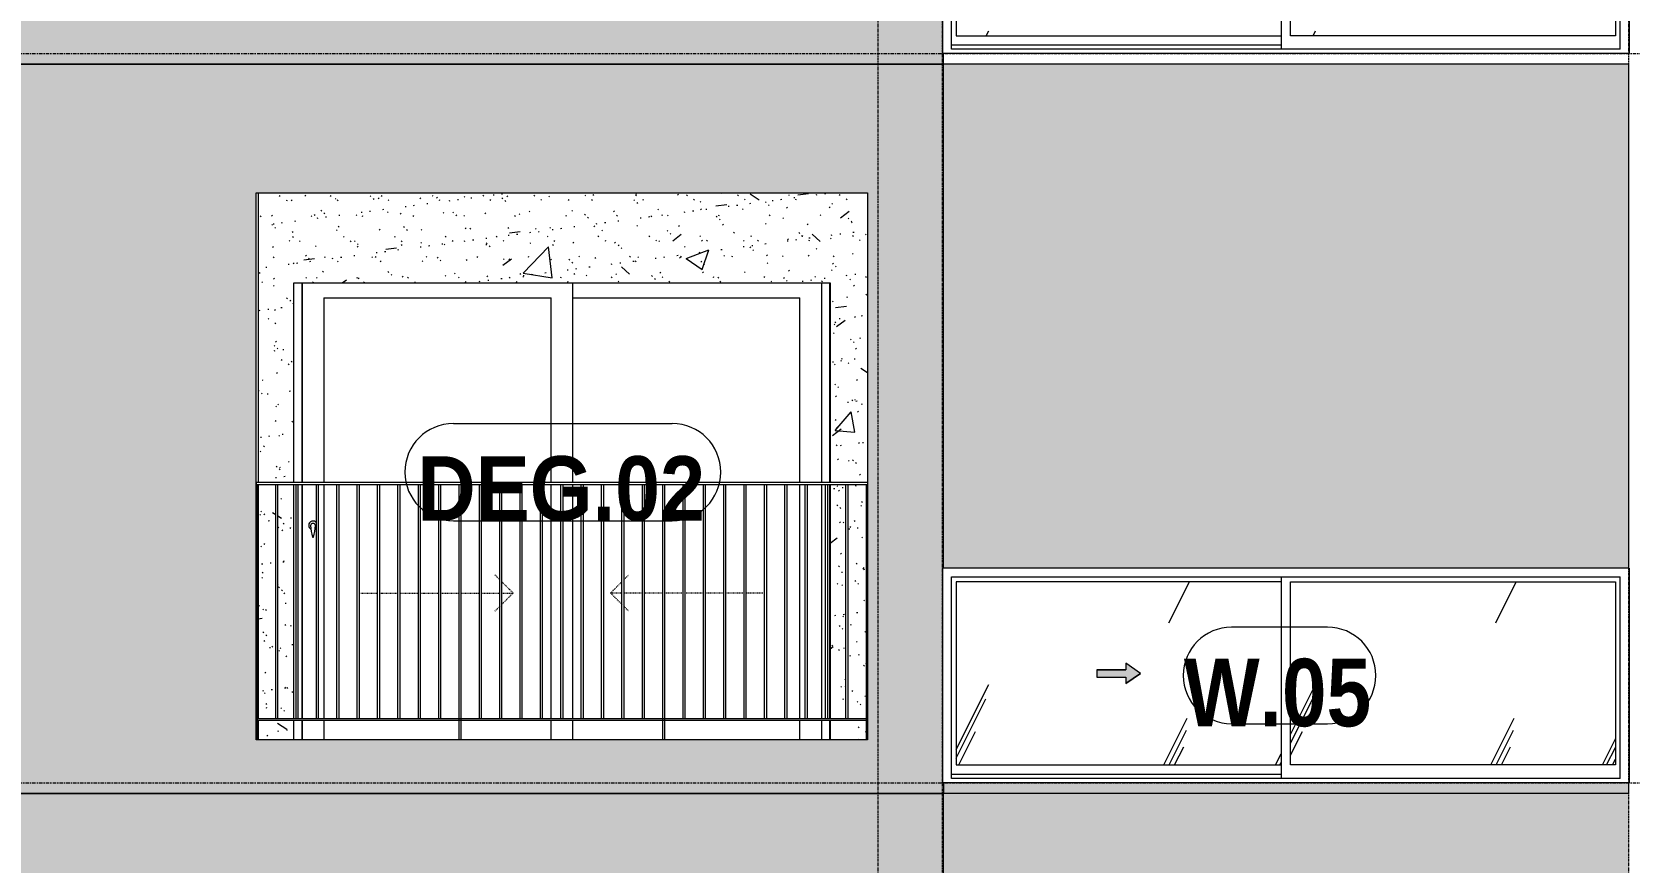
# Model space of a CAD drawing. Header units: millimetres. Extents: x 9199 to 175431, y -4466 to 35300.
# Drawn here: x 29592 to 37037, y 15430 to 19300 of the extents above; entities that cross this region are included whole.
import ezdxf

# ---------------------------------------------------------------- set-up
doc = ezdxf.new("R2010")
doc.units = ezdxf.units.MM
for name, pattern in [('1 NÉT CALL OUT', [6, 3, -3]), ('Centre', [31.75, 6.35, -4.7625, 15.875, -4.7625]), ('Dash', [6, 3, -3]), ('Grid Line', [22.225, 12.7, -3.175, 3.175, -3.175])]:
    doc.linetypes.add(name, pattern=pattern)
for name, color, linetype, lineweight in [('0-1', 7, 'Continuous', 5), ('A-DETL-GENF', 92, 'Continuous', 9), ('A-DETL-GENF-1', 92, '1 NÉT CALL OUT', 9), ('A-DOOR', 31, 'Continuous', 9), ('A-DOOR-FRAM', 31, 'Continuous', 9), ('A-DOOR-HDLN', 31, 'Dash', 18), ('A-DOOR-IDEN', 31, 'Continuous', 9), ('A-FLOR-HRAL', 11, 'Continuous', 9), ('A-FLOR-LEVL-2', 51, 'Centre', 9), ('A-GLAZ', 151, 'Continuous', 9), ('A-GLAZ-3', 7, '1 NÉT CALL OUT', 9), ('A-GLAZ-IDEN', 152, 'Continuous', 9), ('A-WALL', 113, 'Continuous', 9), ('A-WALL-PATT-1', 9, 'Continuous', 9), ('A-WALL-PATT-2', 111, 'Continuous', 5), ('I-WALL', 2, 'Continuous', 9), ('I-WALL-1', 7, 'Continuous', 9), ('S-GRID-1', 1, 'Grid Line', 9)]:
    doc.layers.add(name, color=color, linetype=linetype, lineweight=lineweight)
doc.styles.add('Arial_B_1', font='arialbd.ttf', dxfattribs={"width": 0.85, "height": 315})
doc.styles.add('Arial_B_2', font='arialbd.ttf', dxfattribs={"width": 0.9, "height": 300})
pattern_1 = [(63.435, (53179.2, 1304.34), (-0.001, 1524.001), [532.46, -2875.304]), (63.435, (51655.2, 1304.34), (-0.001, 1524.001), [532.46, -2875.304]), (63.435, (53908.74, 1598.8), (-0.001, 1524.001), [532.46, -2875.304]), (63.435, (52384.74, 1598.8), (-0.001, 1524.001), [532.46, -2875.304]), (63.435, (53798.3, 1494.84), (-0.001, 1524.001), [532.46, -2875.304]), (63.435, (52274.3, 1494.84), (-0.001, 1524.001), [532.46, -2875.304]), (63.435, (53685.8, 2090.1), (-0.001, 1524.001), [258.8, -3148.965]), (63.435, (52161.8, 2090.1), (-0.001, 1524.001), [258.8, -3148.965]), (63.435, (53612.15, 1997.95), (-0.001, 1524.001), [532.46, -2875.304]), (63.435, (52088.15, 1997.95), (-0.001, 1524.001), [532.46, -2875.304]), (63.435, (53625.14, 2064.1), (-0.001, 1524.001), [532.46, -2875.304]), (63.435, (52101.14, 2064.1), (-0.001, 1524.001), [532.46, -2875.304]), (63.435, (53010.3, 1773.94), (-0.001, 1524.001), [532.46, -2875.304]), (63.435, (51486.3, 1773.94), (-0.001, 1524.001), [532.46, -2875.3]), (63.435, (53023.3, 1851.9), (-0.001, 1524.001), [532.46, -2875.304]), (63.435, (51499.3, 1851.9), (-0.001, 1524.001), [532.46, -2875.3]), (63.435, (53026.8, 1908.1), (-0.001, 1524.001), [532.46, -2875.304]), (63.435, (51502.8, 1908.1), (-0.001, 1524.001), [532.46, -2875.3])]

# ---------------------------------------------------------------- blocks, each defined once
blk = doc.blocks.new('NCV_TKTC_TANG 5_rvt-1-TKCS_MẶT ĐỨNG HƯỚNG ĐÔNG')
at = {"layer": 'A-WALL-PATT-1'}
h = blk.add_hatch(dxfattribs=at)
h.set_pattern_fill('FP_2', color=256, style=0, pattern_type=2)
h.set_pattern_definition([(50, (51388.9, 1200), (1093.104, -95.634), [114.3, -1257.3]), (355, (51388.9, 1200), (-211.457, 1146.34), [91.44, -1005.84]), (100.451, (51480, 1192), (881.656, 1050.7), [97.14, -1068.54]), (46.184, (51389, 1504.8), (1626.475, -252.26), [171.45, -1885.95]), (96.636, (51524.5, 1483.8), (1424.42, 1484.57), [145.71, -1602.81]), (351.184, (51389, 1504.8), (1424.43, 1484.55), [137.16, -1508.76]), (21, (51541.3, 1428.6), (909.686, -613.59), [114.3, -1257.3]), (326, (51541.3, 1428.6), (370.81, 1105.13), [91.44, -1005.84]), (71.451, (51617.1, 1377.5), (1280.503, 491.528), [97.14, -1068.54]), (37.5, (51388.93, 1200), (18.5313, 507.33), [50.292, -943.356, 50.292, -970.788, -1009.65]), (37.5, (51388.93, 1200), (18.5313, 507.33), [-2014.728, 50.292, -959.358]), (7.5, (51388.93, 1200), (400.918, 601.084), [50.292, -531.876, 50.292, -920.496, -384.81]), (7.5, (51388.93, 1200), (400.918, 601.084), [-1552.956, 50.292, -334.518]), (327.5, (51049.1, 1200), (813.545, -34.374), [50.292, -330.708, 50.292, -1138.428, -1577.34]), (327.5, (51049.1, 1200), (813.545, -34.374), [-1569.72, 50.292, -1527.048]), (317.5, (50896.7, 1200), (888.775, 152.56), [50.292, -445.008, 50.292, -739.14, -1120.14]), (317.5, (50896.7, 1200), (888.775, 152.56), [-1284.732, 50.292, -1069.848])])
h.paths.add_polyline_path([(33481.9, 16000), (33481.9, 16090), (33313.1, 16090), (33313.1, 16000)])
h.paths.add_polyline_path([(30813.1, 16000), (30813.1, 16090), (30646.9, 16090), (30646.9, 16000), (30657.9, 16000)])
h.paths.add_polyline_path([(30646.9, 16100), (30728.9, 16100), (30728.9, 17190), (30646.9, 17190), (30646.9, 16803.4)])
h.paths.add_polyline_path([(33313.1, 16100), (33387, 16100), (33387, 17190), (33313.1, 17190), (33313.1, 16122.4)])
h.paths.add_polyline_path([(33397, 16100), (33481.9, 16100), (33481.9, 17190), (33397, 17190), (33397, 16262.4)])
h.paths.add_polyline_path([(30738.9, 16100), (30813.1, 16100), (30813.1, 17190), (30738.9, 17190), (30738.9, 16126.9)])
h.paths.add_polyline_path([(30646.9, 17200), (30813.1, 17200), (30813.1, 18130), (33313.1, 18130), (33313.1, 17200), (33486.9, 17200), (33486.9, 18550), (30646.9, 18550), (30646.9, 17344.4)])
h = blk.add_hatch(dxfattribs=at)
h.set_pattern_fill('FP_3', color=256, style=0, pattern_type=2)
h.set_pattern_definition([(37.5, (51388.93, 1200), (-4.79953, 146.8239), [5.029, -110.795, 5.029, -124.511, -123.825]), (37.5, (51388.93, 1200), (-4.79953, 146.8239), [-245.364, 5.029, -118.796]), (7.5, (51388.93, 1200), (134.8574, 215.0472), [5.029, -57.455, 5.029, -99.365, -40.005]), (7.5, (51388.93, 1200), (134.8574, 215.0472), [-166.878, 5.029, -34.976]), (327.5, (51295.21, 1200), (237.29776, 0.4316), [5.029, -33.071, 5.029, -132.131, -179.07]), (327.5, (51295.21, 1200), (237.29776, 0.4316), [-175.26, 5.029, -174.041]), (317.5, (51295.2, 1200), (229.067, 66.8792), [5.029, -14.021, 5.029, -84.887, -102.87]), (317.5, (51295.2, 1200), (229.067, 66.8792), [-108.966, 5.029, -97.841])])
h.paths.add_polyline_path([(33481.9, 16000), (33481.9, 16090), (33313.1, 16090), (33313.1, 16000)])
h.paths.add_polyline_path([(30813.1, 16000), (30813.1, 16090), (30646.9, 16090), (30646.9, 16000), (30657.9, 16000)])
h.paths.add_polyline_path([(30646.9, 16100), (30728.9, 16100), (30728.9, 17190), (30646.9, 17190), (30646.9, 16803.4)])
h.paths.add_polyline_path([(33313.1, 16100), (33387, 16100), (33387, 17190), (33313.1, 17190), (33313.1, 16122.4)])
h.paths.add_polyline_path([(33397, 16100), (33481.9, 16100), (33481.9, 17190), (33397, 17190), (33397, 16262.4)])
h.paths.add_polyline_path([(30738.9, 16100), (30813.1, 16100), (30813.1, 17190), (30738.9, 17190), (30738.9, 16126.9)])
h.paths.add_polyline_path([(30646.9, 17200), (30813.1, 17200), (30813.1, 18130), (33313.1, 18130), (33313.1, 17200), (33486.9, 17200), (33486.9, 18550), (30646.9, 18550), (30646.9, 17344.4)])
at = {"layer": 'I-WALL-1'}
for p, q in [((30646.9, 18550), (30646.9, 17200)), ((30813.1, 17200), (30813.1, 18130)), ((30813.1, 18130), (33313.1, 18130)), ((33313.1, 18130), (33313.1, 17200)), ((30646.9, 17190), (30646.9, 16100)), ((30813.1, 16100), (30813.1, 17190)), ((33313.1, 17190), (33313.1, 16100)), ((30646.9, 16090), (30646.9, 16000)), ((30813.1, 16000), (30813.1, 16090)), ((33313.1, 16090), (33313.1, 16000))]:
    blk.add_line(p, q, dxfattribs=at)
blk = doc.blocks.new('1_FAMILY RVT - W01-WxH 1000x3200-3536800-TKCS_MẶT ĐỨNG HƯỚNG ĐÔNG')
at = {"layer": 'A-DETL-GENF-1'}
blk.add_hatch(color=256, dxfattribs=at).paths.add_polyline_path([(34691.9, 16262.1), (34759.6, 16309.5), (34691.9, 16357), (34691.9, 16326.5), (34556.4, 16326.5), (34556.4, 16292.6), (34691.9, 16292.6)])
at = {"layer": 'A-GLAZ'}
h = blk.add_hatch(dxfattribs=at)
h.set_pattern_fill('FP_1', color=256, style=0, pattern_type=2)
h.set_pattern_definition(pattern_1)
h.paths.add_polyline_path([(34561.2, 15882.6), (35415.1, 15882.6), (35415.1, 16736.5), (33900.9, 16736.5), (33900.9, 15882.6), (34556.4, 15882.6)])
h.paths.add_polyline_path([(34691.9, 16262.1), (34691.9, 16292.6), (34556.4, 16292.6), (34556.4, 16326.5), (34691.9, 16326.5), (34691.9, 16357), (34759.6, 16309.5), (34735.4, 16292.6)])
h = blk.add_hatch(dxfattribs=at)
h.set_pattern_fill('FP_1', color=256, style=0, pattern_type=2)
h.set_pattern_definition(pattern_1)
h.paths.add_polyline_path([(36313.5, 15882.6), (36973.9, 15882.6), (36973.9, 16736.5), (35459.6, 16736.5), (35459.6, 15882.6)])
at = {"layer": 'A-DETL-GENF'}
for p, q in [((34556.4, 16326.5), (34556.4, 16292.6)), ((34556.4, 16326.5), (34691.9, 16326.5)), ((34691.9, 16326.5), (34556.4, 16326.5)), ((34556.4, 16326.5), (34556.4, 16292.6)), ((34691.9, 16357), (34691.9, 16326.5)), ((34759.6, 16309.5), (34691.9, 16357)), ((34759.6, 16309.5), (34691.9, 16357)), ((34691.9, 16357), (34691.9, 16326.5)), ((34759.6, 16309.5), (34691.9, 16262.1)), ((34691.9, 16262.1), (34759.6, 16309.5)), ((34556.4, 16292.6), (34691.9, 16292.6)), ((34556.4, 16292.6), (34691.9, 16292.6)), ((34691.9, 16292.6), (34691.9, 16262.1)), ((34691.9, 16292.6), (34691.9, 16262.1))]:
    blk.add_line(p, q, dxfattribs=at)
at = {"layer": 'A-GLAZ'}
for p, q in [((37037.4, 16800), (33837.4, 16800)), ((33837.4, 16800), (33837.4, 15800)), ((33878.3, 16759.1), (36996.4, 16759.1)), ((33878.3, 15819), (33878.3, 16759.1)), ((35415.1, 16759.1), (35415.1, 15819)), ((36996.4, 15819), (36996.4, 16759.1)), ((37037.4, 16800), (37037.4, 15800)), ((33900.9, 16736.5), (33900.9, 15882.6)), ((35415.1, 16736.5), (33900.9, 16736.5)), ((35459.6, 15882.6), (35459.6, 16736.5)), ((35459.6, 16736.5), (36973.9, 16736.5)), ((36973.9, 16736.5), (36973.9, 15882.6)), ((33900.9, 15882.6), (35415.1, 15882.6)), ((36973.9, 15882.6), (35459.6, 15882.6)), ((37037.4, 15800), (33837.4, 15800)), ((35415.1, 15838.1), (33878.3, 15838.1)), ((35415.1, 15838.1), (33878.3, 15838.1)), ((36996.4, 15819), (33878.3, 15819))]:
    blk.add_line(p, q, dxfattribs=at)
blk = doc.blocks.new('Railing - 10mm-1251313-TKCS_MẶT ĐỨNG HƯỚNG ĐÔNG')
at = {"layer": 'A-FLOR-HRAL'}
for p, q in [((70204.4, 2500), (70204.4, 3590)), ((70214.4, 2500), (70214.4, 3590))]:
    blk.add_line(p, q, dxfattribs=at)
blk = doc.blocks.new('Railing - 50 x 10mm-V52-TKCS_MẶT ĐỨNG HƯỚNG ĐÔNG')
at = {"layer": 'A-FLOR-HRAL'}
for p, q in [((71081.4, 6990), (71091.4, 6990)), ((71081.4, 5800), (71081.4, 6990)), ((71091.4, 5800), (71091.4, 6990))]:
    blk.add_line(p, q, dxfattribs=at)
blk = doc.blocks.new('Railing - 50 x 10mm-V57-TKCS_MẶT ĐỨNG HƯỚNG ĐÔNG')
at = {"layer": 'A-FLOR-HRAL'}
for p in [(30637.4, 6990), (30644, 5800)]:
    blk.add_line(p, (30644, 6990), dxfattribs=at)
blk = doc.blocks.new('Railing - 50 x 10mm-V58-TKCS_MẶT ĐỨNG HƯỚNG ĐÔNG')
at = {"layer": 'A-FLOR-HRAL'}
for p, q in [((33481.9, 6990), (33486.9, 6990)), ((33481.9, 5800), (33481.9, 6990))]:
    blk.add_line(p, q, dxfattribs=at)
blk = doc.blocks.new('Railing - Railing-3262939-TKCS_MẶT ĐỨNG HƯỚNG ĐÔNG')
at = {"layer": 'A-FLOR-HRAL'}
for p, q in [((30639, 16090), (30639, 16100)), ((30639, 16100), (33486.9, 16100)), ((33486.9, 16090), (30639, 16090))]:
    blk.add_line(p, q, dxfattribs=at)
for name, p in [('Railing - 50 x 10mm-V57-TKCS_MẶT ĐỨNG HƯỚNG ĐÔNG', (0, 10200)), ('Railing - 10mm-1251313-TKCS_MẶT ĐỨNG HƯỚNG ĐÔNG', (-39475.5, 13600)), ('Railing - 10mm-1251313-TKCS_MẶT ĐỨNG HƯỚNG ĐÔNG', (-39380.5, 13600)), ('Railing - 10mm-1251313-TKCS_MẶT ĐỨNG HƯỚNG ĐÔNG', (-39285.6, 13600)), ('Railing - 10mm-1251313-TKCS_MẶT ĐỨNG HƯỚNG ĐÔNG', (-39190.7, 13600)), ('Railing - 10mm-1251313-TKCS_MẶT ĐỨNG HƯỚNG ĐÔNG', (-39095.7, 13600)), ('Railing - 10mm-1251313-TKCS_MẶT ĐỨNG HƯỚNG ĐÔNG', (-39000.8, 13600)), ('Railing - 10mm-1251313-TKCS_MẶT ĐỨNG HƯỚNG ĐÔNG', (-38905.9, 13600)), ('Railing - 10mm-1251313-TKCS_MẶT ĐỨNG HƯỚNG ĐÔNG', (-38810.9, 13600)), ('Railing - 10mm-1251313-TKCS_MẶT ĐỨNG HƯỚNG ĐÔNG', (-38716, 13600)), ('Railing - 50 x 10mm-V52-TKCS_MẶT ĐỨNG HƯỚNG ĐÔNG', (-39498.1, 10200)), ('Railing - 10mm-1251313-TKCS_MẶT ĐỨNG HƯỚNG ĐÔNG', (-38526.1, 13600)), ('Railing - 10mm-1251313-TKCS_MẶT ĐỨNG HƯỚNG ĐÔNG', (-38431.2, 13600)), ('Railing - 10mm-1251313-TKCS_MẶT ĐỨNG HƯỚNG ĐÔNG', (-38336.3, 13600)), ('Railing - 10mm-1251313-TKCS_MẶT ĐỨNG HƯỚNG ĐÔNG', (-38241.4, 13600)), ('Railing - 10mm-1251313-TKCS_MẶT ĐỨNG HƯỚNG ĐÔNG', (-38146.4, 13600)), ('Railing - 10mm-1251313-TKCS_MẶT ĐỨNG HƯỚNG ĐÔNG', (-38051.5, 13600)), ('Railing - 10mm-1251313-TKCS_MẶT ĐỨNG HƯỚNG ĐÔNG', (-37956.6, 13600)), ('Railing - 10mm-1251313-TKCS_MẶT ĐỨNG HƯỚNG ĐÔNG', (-37861.6, 13600)), ('Railing - 10mm-1251313-TKCS_MẶT ĐỨNG HƯỚNG ĐÔNG', (-37766.7, 13600)), ('Railing - 50 x 10mm-V52-TKCS_MẶT ĐỨNG HƯỚNG ĐÔNG', (-38548.8, 10200)), ('Railing - 10mm-1251313-TKCS_MẶT ĐỨNG HƯỚNG ĐÔNG', (-37576.8, 13600)), ('Railing - 10mm-1251313-TKCS_MẶT ĐỨNG HƯỚNG ĐÔNG', (-37481.9, 13600)), ('Railing - 10mm-1251313-TKCS_MẶT ĐỨNG HƯỚNG ĐÔNG', (-37387, 13600)), ('Railing - 10mm-1251313-TKCS_MẶT ĐỨNG HƯỚNG ĐÔNG', (-37292, 13600)), ('Railing - 10mm-1251313-TKCS_MẶT ĐỨNG HƯỚNG ĐÔNG', (-37197.1, 13600)), ('Railing - 10mm-1251313-TKCS_MẶT ĐỨNG HƯỚNG ĐÔNG', (-37102.2, 13600)), ('Railing - 10mm-1251313-TKCS_MẶT ĐỨNG HƯỚNG ĐÔNG', (-37007.2, 13600)), ('Railing - 10mm-1251313-TKCS_MẶT ĐỨNG HƯỚNG ĐÔNG', (-36912.3, 13600)), ('Railing - 10mm-1251313-TKCS_MẶT ĐỨNG HƯỚNG ĐÔNG', (-36817.4, 13600)), ('Railing - 50 x 10mm-V58-TKCS_MẶT ĐỨNG HƯỚNG ĐÔNG', (0, 10200))]:
    blk.add_blockref(name, p)
blk = doc.blocks.new('Top Rail Type - Top Rail_Internal_-3262942-TKCS_MẶT ĐỨNG HƯỚNG ĐÔNG')
at = {"layer": 'A-FLOR-HRAL'}
for p, q in [((30639, 17190), (30639, 17200)), ((33486.9, 17200), (30639, 17200)), ((30639, 17190), (33486.9, 17190))]:
    blk.add_line(p, q, dxfattribs=at)
blk = doc.blocks.new('DEG_02-DEG_03 - DEG_02-2500x2400mm-CỬA ĐI 02 CÁNH TRƯỢT-V65-TKCS_MẶT ĐỨNG HƯỚNG ĐÔNG')
at = {"layer": 'A-DOOR'}
for p, q in [((30852.4, 7000), (30852.4, 7930)), ((32112.4, 7930), (32112.4, 7000)), ((30952.4, 7860), (32012.4, 7860)), ((30952.4, 7860), (30952.4, 7000)), ((32012.4, 7000), (32012.4, 7860)), ((32112.4, 7860), (33172.4, 7860)), ((33172.4, 7000), (33172.4, 7860)), ((30852.4, 5900), (30852.4, 6990)), ((30952.4, 6990), (30952.4, 5900)), ((32012.4, 5900), (32012.4, 6990)), ((32112.4, 6990), (32112.4, 5900)), ((33172.4, 5900), (33172.4, 6990)), ((30852.4, 5800), (30852.4, 5890)), ((30952.4, 5890), (30952.4, 5800)), ((32012.4, 5800), (32012.4, 5890)), ((32112.4, 5890), (32112.4, 5800)), ((33172.4, 5800), (33172.4, 5890))]:
    blk.add_line(p, q, dxfattribs=at)
at = {"layer": 'A-DOOR', "flags": 128}
blk.add_lwpolyline([(30903.9, 6808.7), (30903.9, 6808.7), (30903.9, 6808.7), (30903.8, 6808.7), (30903.8, 6808.7), (30903.8, 6808.7), (30903.8, 6808.7), (30903.8, 6808.7), (30903.8, 6808.7), (30903.7, 6808.7), (30903.7, 6808.7), (30903.7, 6808.7), (30903.7, 6808.7), (30903.6, 6808.7), (30903.6, 6808.7), (30903.6, 6808.7), (30903.5, 6808.7), (30903.5, 6808.7), (30903.5, 6808.7), (30903.4, 6808.7), (30903.4, 6808.7), (30903.3, 6808.7), (30903.3, 6808.7), (30903.2, 6808.7), (30903.2, 6808.7), (30903.1, 6808.7), (30903.1, 6808.7), (30903, 6808.7), (30903, 6808.7), (30902.9, 6808.7), (30902.9, 6808.7), (30902.8, 6808.7), (30902.7, 6808.7), (30902.7, 6808.7), (30902.6, 6808.7), (30902.6, 6808.7), (30902.5, 6808.7), (30902.4, 6808.7), (30902.4, 6808.7), (30902.3, 6808.7), (30902.3, 6808.7), (30902.2, 6808.7), (30902.1, 6808.7), (30902.1, 6808.7), (30902, 6808.7), (30902, 6808.7), (30901.9, 6808.7), (30901.8, 6808.7), (30901.8, 6808.7), (30901.7, 6808.7), (30901.7, 6808.7), (30901.6, 6808.7), (30901.6, 6808.7), (30901.5, 6808.7), (30901.5, 6808.7), (30901.4, 6808.7), (30901.4, 6808.7), (30901.3, 6808.7), (30901.3, 6808.7), (30901.3, 6808.7), (30901.2, 6808.7), (30901.2, 6808.7), (30901.1, 6808.7), (30901.1, 6808.7), (30901.1, 6808.7), (30901, 6808.7), (30901, 6808.7), (30901, 6808.7), (30901, 6808.7), (30900.9, 6808.7), (30900.9, 6808.7), (30900.9, 6808.7), (30900.9, 6808.7), (30900.9, 6808.7), (30900.9, 6808.7), (30900.9, 6808.7), (30900.9, 6808.7)], dxfattribs=at)
at = {"layer": 'A-DOOR'}
for centre, radius, start, end in [((30902.4, 6800), 20, 34.24794, 180), ((30902.4, 6800), 20, 180, 240), ((30900.9, 6799.2), 9.45, 90, 180), ((31056.2, 6799.2), 164.8, 180, 199.13397), ((30903.9, 6799.2), 9.45, 0, 90), ((30748.6, 6799.2), 164.8, 340.86603, 0), ((30902.4, 6800), 20, 300, 325.75206), ((30902.7, 6746), 2.34, 199.13397, 261.03098), ((30902, 6746), 2.34, 278.96902, 340.86603)]:
    blk.add_arc(centre, radius, start, end, dxfattribs=at)
at = {"layer": 'A-DOOR-FRAM'}
for p, q in [((30852.4, 7930), (30852.4, 7000)), ((33272.4, 7930), (33272.4, 7000)), ((33312.4, 7000), (33312.4, 7930.2)), ((30852.4, 6990), (30852.4, 5900)), ((33272.4, 6990), (33272.4, 5900)), ((33312.4, 5900), (33312.4, 6990)), ((30852.4, 5890), (30852.4, 5800)), ((33272.4, 5890), (33272.4, 5800)), ((33312.4, 5800), (33312.4, 5890))]:
    blk.add_line(p, q, dxfattribs=at)
at = {"layer": 'A-DOOR-HDLN'}
for p, q in [((31773.2, 6546.2), (31750.3, 6569.1)), ((32352.8, 6547.4), (32374.5, 6569.1)), ((31125.1, 6484.2), (31203.6, 6484.2)), ((31213.6, 6484.2), (31298.5, 6484.2)), ((31308.5, 6484.2), (31393.4, 6484.2)), ((31403.4, 6484.2), (31488.4, 6484.2)), ((31498.4, 6484.2), (31583.3, 6484.2)), ((31593.3, 6484.2), (31678.2, 6484.2)), ((31688.2, 6484.2), (31773.2, 6484.2)), ((31835.1, 6484.2), (31783.2, 6536.2)), ((31835.1, 6484.2), (31783.2, 6432.3)), ((31783.2, 6484.2), (31835.1, 6484.2)), ((32289.6, 6484.2), (32342.8, 6537.4)), ((32289.6, 6484.2), (32342.8, 6431.1)), ((32342.8, 6484.2), (32289.6, 6484.2)), ((32437.7, 6484.2), (32352.8, 6484.2)), ((32532.6, 6484.2), (32447.7, 6484.2)), ((32627.6, 6484.2), (32542.6, 6484.2)), ((32722.5, 6484.2), (32637.6, 6484.2)), ((32817.4, 6484.2), (32732.5, 6484.2)), ((32912.3, 6484.2), (32827.4, 6484.2)), ((32999.6, 6484.2), (32922.3, 6484.2)), ((31773.2, 6422.3), (31750.3, 6399.4)), ((32352.8, 6421.1), (32374.5, 6399.4))]:
    blk.add_line(p, q, dxfattribs=at)
blk = doc.blocks.new('1_FAMILY RVT - W01-WxH 1000x3200-V116-TKCS_MẶT ĐỨNG HƯỚNG ĐÔNG')
at = {"layer": 'A-DETL-GENF-1'}
blk.add_hatch(color=256, dxfattribs=at).paths.add_polyline_path([(34691.9, 19662.1), (34759.6, 19709.5), (34691.9, 19757), (34691.9, 19726.5), (34556.4, 19726.5), (34556.4, 19692.6), (34691.9, 19692.6)])
at = {"layer": 'A-GLAZ'}
h = blk.add_hatch(dxfattribs=at)
h.set_pattern_fill('FP_1', color=256, style=0, pattern_type=2)
h.set_pattern_definition(pattern_1)
h.paths.add_polyline_path([(34561.2, 19282.6), (35415.1, 19282.6), (35415.1, 20136.5), (33900.9, 20136.5), (33900.9, 19282.6), (34556.4, 19282.6)])
h.paths.add_polyline_path([(34691.9, 19662.1), (34691.9, 19692.6), (34556.4, 19692.6), (34556.4, 19726.5), (34691.9, 19726.5), (34691.9, 19757), (34759.6, 19709.5), (34735.4, 19692.6)])
h = blk.add_hatch(dxfattribs=at)
h.set_pattern_fill('FP_1', color=256, style=0, pattern_type=2)
h.set_pattern_definition(pattern_1)
h.paths.add_polyline_path([(36315.3, 19282.6), (36973.9, 19282.6), (36973.9, 20136.5), (35459.6, 20136.5), (35459.6, 19282.6), (36313.5, 19282.6)])
at = {"layer": 'A-DETL-GENF'}
for p, q in [((34691.9, 19757), (34691.9, 19726.5)), ((34759.6, 19709.5), (34691.9, 19757)), ((34759.6, 19709.5), (34691.9, 19757)), ((34691.9, 19757), (34691.9, 19726.5)), ((34556.4, 19726.5), (34556.4, 19692.6)), ((34556.4, 19726.5), (34691.9, 19726.5)), ((34691.9, 19726.5), (34556.4, 19726.5)), ((34556.4, 19726.5), (34556.4, 19692.6)), ((34556.4, 19692.6), (34691.9, 19692.6)), ((34556.4, 19692.6), (34691.9, 19692.6)), ((34759.6, 19709.5), (34691.9, 19662.1)), ((34691.9, 19662.1), (34759.6, 19709.5)), ((34691.9, 19692.6), (34691.9, 19662.1)), ((34691.9, 19692.6), (34691.9, 19662.1))]:
    blk.add_line(p, q, dxfattribs=at)
at = {"layer": 'A-GLAZ'}
for p, q in [((37037.4, 20200), (33837.4, 20200)), ((33837.4, 20200), (33837.4, 19200)), ((37037.4, 20200), (37037.4, 19200)), ((33878.3, 20159.1), (36996.4, 20159.1)), ((33878.3, 19219), (33878.3, 20159.1)), ((33900.9, 20136.5), (33900.9, 19282.6)), ((35415.1, 20136.5), (33900.9, 20136.5)), ((35415.1, 20159.1), (35415.1, 19219)), ((35459.6, 19282.6), (35459.6, 20136.5)), ((35459.6, 20136.5), (36973.9, 20136.5)), ((36973.9, 20136.5), (36973.9, 19282.6)), ((36996.4, 19219), (36996.4, 20159.1)), ((35415.1, 19238.1), (33878.3, 19238.1)), ((35415.1, 19238.1), (33878.3, 19238.1)), ((36996.4, 19219), (33878.3, 19219)), ((33900.9, 19282.6), (35415.1, 19282.6)), ((36973.9, 19282.6), (35459.6, 19282.6)), ((37037.4, 19200), (33837.4, 19200))]:
    blk.add_line(p, q, dxfattribs=at)
blk = doc.blocks.new('SSA-WINDOW TAG - 10-2062020-TKCS_MẶT ĐỨNG HƯỚNG ĐÔNG')
at = {"layer": 'A-GLAZ-IDEN'}
for p, q in [((75129.8, 10839.4), (74682.2, 10839.4)), ((74682.2, 10389.4), (75129.8, 10389.4))]:
    blk.add_line(p, q, dxfattribs=at)
for centre, start, end in [((74682.2, 10614.4), 90, 270), ((75129.8, 10614.4), 270, 90)]:
    blk.add_arc(centre, 225, start, end, dxfattribs=at)
blk = doc.blocks.new('STN_Door Tag - STN_Door Tag-1788670-TKCS_MẶT ĐỨNG HƯỚNG ĐÔNG')
at = {"layer": 'A-DOOR-IDEN'}
for p, q in [((34026.9, 2034.3), (35047, 2034.3)), ((34026.9, 1581.5), (35047, 1581.5))]:
    blk.add_line(p, q, dxfattribs=at)
for centre, start, end in [((34026.9, 1807.9), 90, 270), ((35047, 1807.9), 270, 90)]:
    blk.add_arc(centre, 226.4, start, end, dxfattribs=at)

msp = doc.modelspace()

# ---------------------------------------------------------------- hatches: boundary and pattern name
at = {"layer": 'A-WALL-PATT-2'}
h = msp.add_hatch(color=256, dxfattribs=at)
h.paths.add_polyline_path([(27336.9, 19150), (30437.4, 19150), (30437.4, 22550), (27336.9, 22550), (27336.9, 21950), (27326.9, 21950), (27326.9, 19150)])
h.paths.add_polyline_path([(28037.4, 20114.4), (28037.4, 21514.4), (29437.4, 21514.4), (29437.4, 20114.4), (28078.3, 20114.4)])
h = msp.add_hatch(color=256, dxfattribs=at)
h.paths.add_polyline_path([(33841.9, 19150), (33841.9, 19200), (33837.4, 19200), (33837.4, 20200), (33841.9, 20200), (33841.9, 22550), (30437.4, 22550), (30437.4, 19150), (33837.4, 19150)])
h.paths.add_polyline_path([(33140.8, 19400), (30637.4, 19400), (30637.4, 21950), (33486.9, 21950), (33486.9, 19400)])
h = msp.add_hatch(color=256, dxfattribs=at)
h.paths.add_polyline_path([(27336.9, 15750), (30437.4, 15750), (30437.4, 19150), (27336.9, 19150), (27336.9, 18550), (27326.9, 18550), (27326.9, 15750)])
h.paths.add_polyline_path([(29437.4, 16714.4), (28037.4, 16714.4), (28037.4, 18114.4), (29437.4, 18114.4), (29437.4, 16733.5)])
h = msp.add_hatch(color=256, dxfattribs=at)
h.paths.add_polyline_path([(30437.4, 15750), (33841.9, 15750), (33841.9, 15800), (33837.4, 15800), (33837.4, 16800), (33841.9, 16800), (33841.9, 19150), (30437.4, 19150), (30437.4, 16803.4)])
h.paths.add_polyline_path([(30637.4, 16000), (30637.4, 18550), (33486.9, 18550), (33486.9, 16000), (32082.6, 16000)])
h = msp.add_hatch(color=256, dxfattribs=at)
h.paths.add_polyline_path([(36996.4, 15750), (37036.9, 15750), (37036.9, 15800), (33841.9, 15800), (33841.9, 15750), (36315.3, 15750)])
h.paths.add_polyline_path([(37036.9, 16800), (37036.9, 19150), (33841.9, 19150), (33841.9, 16800), (36997.1, 16800)])
h = msp.add_hatch(color=256, dxfattribs=at)
h.paths.add_polyline_path([(27326.9, 12350), (30437.4, 12350), (30437.4, 15750), (27336.9, 15750), (27336.9, 15150), (27326.9, 15150), (27326.9, 12475.3)])
h.paths.add_polyline_path([(28037.4, 13314.4), (28037.4, 14714.4), (29437.4, 14714.4), (29437.4, 13314.4), (28078.3, 13314.4)])
h = msp.add_hatch(color=256, dxfattribs=at)
h.paths.add_polyline_path([(32082.6, 12350), (33841.9, 12350), (33841.9, 12400), (33837.4, 12400), (33837.4, 13400), (33841.9, 13400), (33841.9, 15750), (30437.4, 15750), (30437.4, 12350)])
h.paths.add_polyline_path([(33486.9, 12600), (30637.4, 12600), (30637.4, 15150), (33486.9, 15150), (33486.9, 13359.1)])
h = msp.add_hatch(color=256, dxfattribs=at)
h.paths.add_polyline_path([(36315.3, 12350), (37037.4, 12350), (37037.4, 12400), (33841.9, 12400), (33841.9, 12350), (34199, 12350)])
h.paths.add_polyline_path([(37037.4, 13400), (37037.4, 15750), (33841.9, 15750), (33841.9, 13400), (36996.4, 13400)])

# ---------------------------------------------------------------- linework, layer by layer
at = {"layer": 'A-FLOR-LEVL-2'}
for p, q in [((9199.1, 19200), (84597.8, 19200)), ((9199.1, 15800), (84597.8, 15800))]:
    msp.add_line(p, q, dxfattribs=at)
at = {"layer": 'A-WALL'}
for p, q in [((33841.9, 19150), (27336.9, 19150)), ((27336.9, 19150), (33841.9, 19150)), ((33841.9, 16800), (33841.9, 19200)), ((30637.4, 18550), (33486.9, 18550)), ((30637.4, 16000), (30637.4, 18550)), ((33486.9, 18550), (33486.9, 16000)), ((33486.9, 16000), (30637.4, 16000)), ((27336.9, 15750), (33841.9, 15750)), ((33841.9, 15750), (27336.9, 15750)), ((33841.9, 13400), (33841.9, 15750))]:
    msp.add_line(p, q, dxfattribs=at)
at = {"layer": 'I-WALL'}
for p, q in [((37036.9, 19150), (33841.9, 19150)), ((37036.9, 16800), (37036.9, 19150)), ((33841.9, 15800), (33841.9, 15750)), ((37036.9, 15750), (37036.9, 15800.2)), ((37037.4, 15750), (33841.9, 15750))]:
    msp.add_line(p, q, dxfattribs=at)
at = {"layer": 'S-GRID-1'}
for p, q in [((33536.9, 1454.4), (33536.9, 30542.5)), ((33836.9, 3359.4), (33836.9, 30542.5)), ((37036.9, 1454.4), (37036.9, 30542.5))]:
    msp.add_line(p, q, dxfattribs=at)

# ---------------------------------------------------------------- block references
at = {"layer": '0-1'}
msp.add_blockref('NCV_TKTC_TANG 5_rvt-1-TKCS_MẶT ĐỨNG HƯỚNG ĐÔNG', (0, 0), dxfattribs=at)
at = {"layer": 'A-DOOR'}
msp.add_blockref('DEG_02-DEG_03 - DEG_02-2500x2400mm-CỬA ĐI 02 CÁNH TRƯỢT-V65-TKCS_MẶT ĐỨNG HƯỚNG ĐÔNG', (0, 10200), dxfattribs=at)
at = {"layer": 'A-DOOR-IDEN'}
msp.add_blockref('STN_Door Tag - STN_Door Tag-1788670-TKCS_MẶT ĐỨNG HƯỚNG ĐÔNG', (-2470, 15439.9), dxfattribs=at)
at = {"layer": 'A-FLOR-HRAL'}
for name in ['Top Rail Type - Top Rail_Internal_-3262942-TKCS_MẶT ĐỨNG HƯỚNG ĐÔNG', 'Railing - Railing-3262939-TKCS_MẶT ĐỨNG HƯỚNG ĐÔNG']:
    msp.add_blockref(name, (0, 0), dxfattribs=at)
at = {"layer": 'A-GLAZ-3'}
for name in ['1_FAMILY RVT - W01-WxH 1000x3200-V116-TKCS_MẶT ĐỨNG HƯỚNG ĐÔNG', '1_FAMILY RVT - W01-WxH 1000x3200-3536800-TKCS_MẶT ĐỨNG HƯỚNG ĐÔNG']:
    msp.add_blockref(name, (0, 0), dxfattribs=at)
at = {"layer": 'A-GLAZ-IDEN'}
msp.add_blockref('SSA-WINDOW TAG - 10-2062020-TKCS_MẶT ĐỨNG HƯỚNG ĐÔNG', (-39497.9, 5685.6), dxfattribs=at)

# ---------------------------------------------------------------- texts
at = {"layer": 'A-DOOR-IDEN', "insert": (32059.3, 17170), "char_height": 300, "width": 1375.65, "attachment_point": 5, "line_spacing_factor": 0.936439, "style": 'Arial_B_2'}
msp.add_mtext('\\pt6.75,13.5,20.25,27,33.75,40.5,47.25,54,60.75,67.5,74.25,81,87.75,94.5,101.25,108,114.75,121.5,128.25,135,141.75,148.5,155.25,162,168.75,175.5,182.25,189,195.75,202.5,209.25,216;DEG.02', dxfattribs=at)
at = {"layer": 'A-GLAZ-IDEN', "insert": (35398.7, 16218.1), "char_height": 315, "width": 902.7, "attachment_point": 5, "line_spacing_factor": 0.936439, "style": 'Arial_B_1'}
msp.add_mtext('\\pt6.3756,12.7512,19.12365,25.49925,31.87485,38.25045,44.62605,50.9985,57.3741,63.7497,70.1253,76.5009,82.8765,89.24895,95.62455,102.00015,108.37575,114.75135,121.1238,127.4994,133.875,140.2506,146.6262,152.99865,159.37425,165.74985,172.12545,178.50105,184.8735,191.2491,197.6247,204.0003;W.05', dxfattribs=at)

doc.saveas('drawing.dxf')
